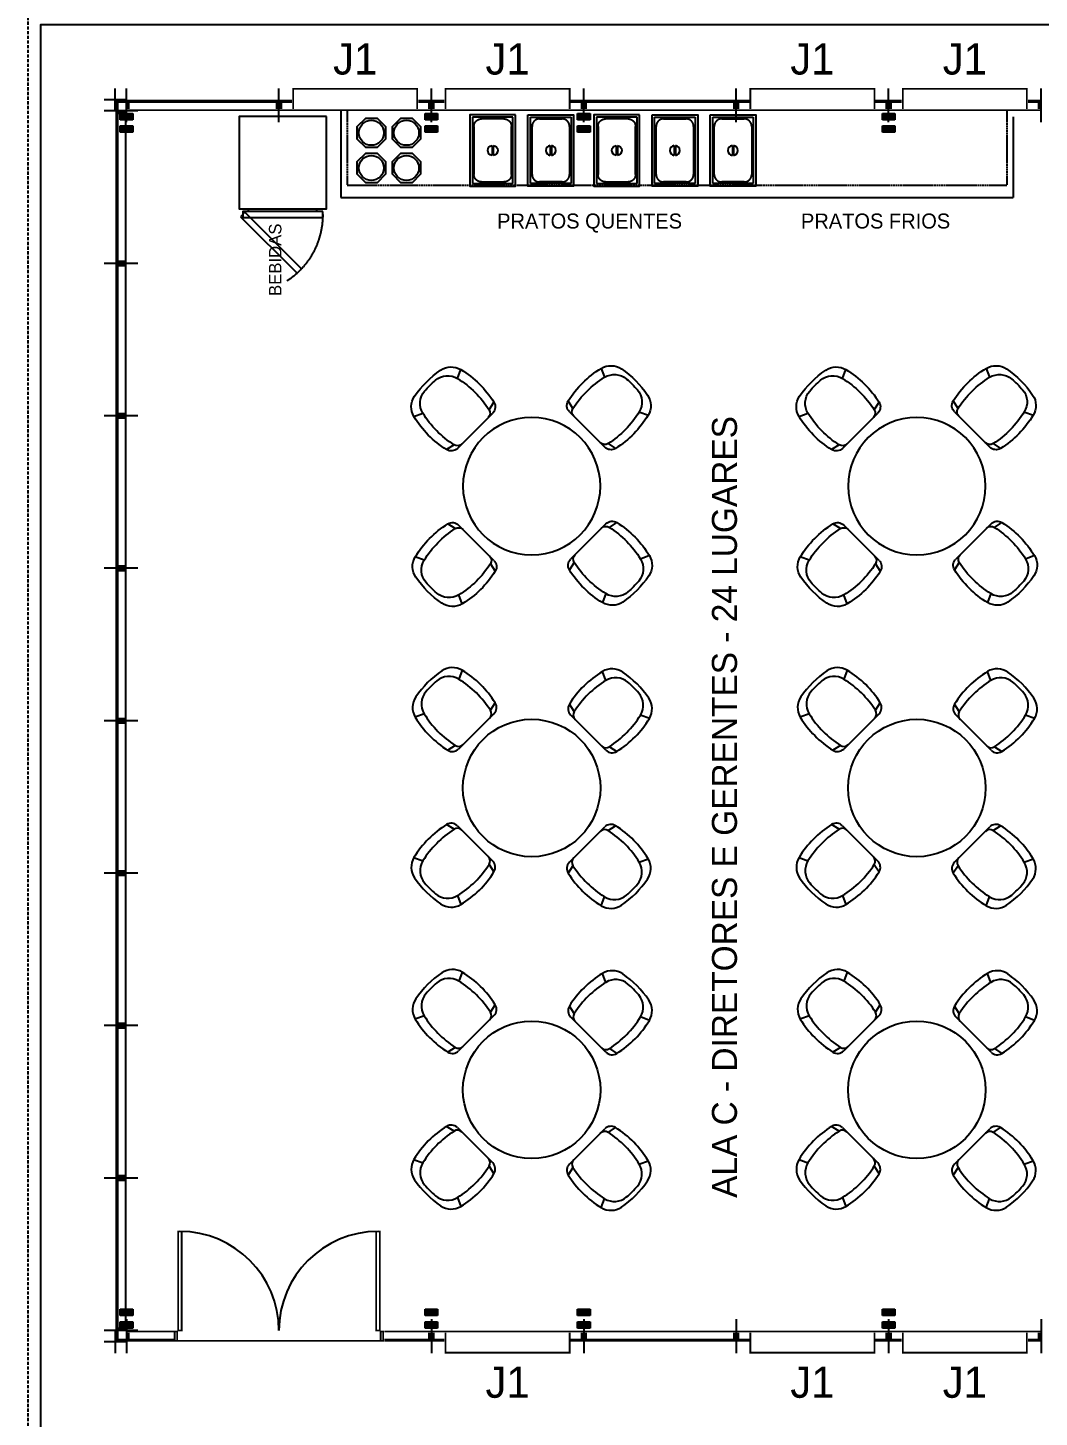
# Model space of a CAD drawing. Header units: millimetres. Extents: x -18806 to 201070, y -25046 to 92854.
# Drawn here: x 138271 to 146367, y -14926 to -3806 of the extents above; entities that cross this region are included whole.
import ezdxf
from ezdxf.enums import TextEntityAlignment as Align

# ---------------------------------------------------------------- set-up
doc = ezdxf.new("R2010")
doc.units = ezdxf.units.MM
doc.header["$LTSCALE"] = 50
doc.linetypes.add('DASHED', pattern=[0.75, 0.5, -0.25])
doc.linetypes.add('HIDDEN2', pattern=[0.1875, 0.125, -0.0625])
for name, color, linetype in [('LAYA', 8, 'Continuous'), ('LAYC', 4, 'Continuous'), ('LAYF', 4, 'Continuous'), ('MÓVEIS', 1, 'Continuous'), ('PILARES', 5, 'Continuous'), ('SOB', 8, 'HIDDEN2')]:
    doc.layers.add(name, color=color, linetype=linetype)
doc.styles.add('2', font='stylu.ttf', dxfattribs={"height": 0.35})
doc.styles.add('L1', font='txt', dxfattribs={"height": 0.18})

# ---------------------------------------------------------------- blocks, each defined once
blk = doc.blocks.new('C1')
at = {"color": 24}
for p, q in [((0, 0), (0.1799999999999997, 0)), ((0, 0), (0, -0.1799999999999997)), ((0.08999999999999986, 0), (0.08999999999999986, -0.1799999999999997)), ((0, -0.08999999999999986), (0.1799999999999997, -0.08999999999999986))]:
    blk.add_line(p, q, dxfattribs=at)
at = {"color": 170, "const_width": 0.026}
blk.add_lwpolyline([(0, -0.07699999999999818), (0.07700000000000173, -0.07700000000000173), (0.07700000000000173, 0)], dxfattribs=at)
at = {"style": 'L1', "flags": 3}
blk.add_attdef('BLOCO', (-0.01759845994957843, 0.0904783809716534), '', height=0.18, dxfattribs=at)
blk = doc.blocks.new('f1')
at = {"color": 24}
for p, q in [((0, 0.08999999999999986), (0, -0.1799999999999997)), ((1.219999999999999, 0.08999999999999986), (1.219999999999999, -0.1799999999999997))]:
    blk.add_line(p, q, dxfattribs=at)
at = {"color": 24, "const_width": 0.014}
blk.add_lwpolyline([(-1.77635683940025e-15, -0.007000000000003226), (1.219999999999999, -0.007000000000003226)], dxfattribs=at)
at = {"color": 170, "const_width": 0.026}
blk.add_lwpolyline([(0.0129999999999999, -0.01600000000000001), (0.01299999999999457, -0.07699999999999818), (1.207000000000004, -0.07699999999999818), (1.207000000000001, -0.01600000000000001)], dxfattribs=at)
at = {"style": 'L1', "flags": 3}
blk.add_attdef('BLOCO', (0, 0.2239156614713327), '', height=0.18, dxfattribs=at)
blk = doc.blocks.new('pilar')
for p, q in [((-0.05000000000000071, 0.1700000000000017), (0.04999999999999893, 0.1700000000000017)), ((-0.05000000000000071, 0.120000000000001), (-0.05000000000000071, 0.1700000000000017)), ((0.04999999999999893, 0.120000000000001), (-0.05000000000000071, 0.120000000000001)), ((0.04999999999999893, 0.1700000000000017), (0.04999999999999893, 0.120000000000001)), ((-0.05000000000000071, 0.07000000000000028), (0.04999999999999893, 0.07000000000000028)), ((-0.05000000000000071, 0.01999999999999957), (-0.05000000000000071, 0.07000000000000028)), ((0.04999999999999893, 0.01999999999999957), (-0.05000000000000071, 0.01999999999999957)), ((0.04999999999999893, 0.07000000000000028), (0.04999999999999893, 0.01999999999999957))]:
    blk.add_line(p, q)
for points in [[(0.04999999999999893, 0.120000000000001), (-0.05000000000000071, 0.120000000000001), (0.04999999999999893, 0.1700000000000017), (-0.05000000000000071, 0.1700000000000017)], [(0.04999999999999893, 0.01999999999999957), (-0.05000000000000071, 0.01999999999999957), (0.04999999999999893, 0.06999999999999851), (-0.05000000000000071, 0.06999999999999851)]]:
    blk.add_solid(points)
at = {"style": 'L1', "flags": 3}
blk.add_attdef('BLOCO', (0, -0.3049999999999997), '', height=0.18, dxfattribs=at)
blk = doc.blocks.new('j1a')
at = {"color": 24}
for p, q in [((-3.552713678800501e-15, 0.08999999999999986), (-3.552713678800501e-15, -0.1799999999999997)), ((1.219999999999999, 0.08999999999999986), (1.219999999999999, -0.1799999999999997))]:
    blk.add_line(p, q, dxfattribs=at)
at = {"color": 24, "const_width": 0.014}
blk.add_lwpolyline([(-3.552713678800501e-15, -0.007000000000003226), (1.219999999999999, -0.007000000000003226)], dxfattribs=at)
at = {"color": 170, "const_width": 0.026}
for points in [[(0.01299999999999812, -0.01600000000000001), (0.01299999999999457, -0.0769999999999964), (0.1050000000000004, -0.07699999999999818)], [(1.114999999999998, -0.07699999999999996), (1.207000000000001, -0.07699999999999996), (1.207000000000001, -0.01600000000000001)]]:
    blk.add_lwpolyline(points, dxfattribs=at)
at = {"color": 7, "const_width": 0.014}
blk.add_lwpolyline([(0.1130000000000031, -0.01600000000000001), (0.112999999999996, -0.1770000000000014), (1.106999999999999, -0.1770000000000014), (1.106999999999999, -0.01600000000000001)], dxfattribs=at)
at = {"color": 7, "style": '2'}
blk.add_text('J1', height=0.25, rotation=180, dxfattribs=at).set_placement((0.610000000000003, -0.4149869134555431), align=Align.MIDDLE)
at = {"style": 'L1', "flags": 3}
blk.add_attdef('BLOCO', (0, 0.1993523829693871), '', height=0.18, dxfattribs=at)
blk = doc.blocks.new('j1')
at = {"color": 24}
for p, q in [((-3.552713678800501e-15, 0.08999999999999986), (-3.552713678800501e-15, -0.1799999999999997)), ((1.219999999999999, 0.08999999999999986), (1.219999999999999, -0.1799999999999997))]:
    blk.add_line(p, q, dxfattribs=at)
at = {"color": 24, "const_width": 0.014}
blk.add_lwpolyline([(-3.552713678800501e-15, -0.007000000000003226), (1.219999999999999, -0.007000000000003226)], dxfattribs=at)
at = {"color": 170, "const_width": 0.026}
for points in [[(0.01299999999999812, -0.01600000000000001), (0.01299999999999457, -0.0769999999999964), (0.1050000000000004, -0.07699999999999818)], [(1.114999999999998, -0.07699999999999996), (1.207000000000001, -0.07699999999999996), (1.207000000000001, -0.01600000000000001)]]:
    blk.add_lwpolyline(points, dxfattribs=at)
at = {"color": 7, "const_width": 0.014}
blk.add_lwpolyline([(0.1130000000000031, -0.01600000000000001), (0.112999999999996, -0.1770000000000014), (1.106999999999999, -0.1770000000000014), (1.106999999999999, -0.01600000000000001)], dxfattribs=at)
at = {"color": 7, "style": '2'}
blk.add_text('J1', height=0.25, dxfattribs=at).set_placement((0.6099999999999994, -0.4149869134555431), align=Align.MIDDLE)
at = {"style": 'L1', "flags": 3}
blk.add_attdef('BLOCO', (0, 0.1993523829693871), '', height=0.18, dxfattribs=at)
blk = doc.blocks.new('dp1')
at = {"color": 24}
for p, q in [((3.552713678800501e-15, 0.08999999999999986), (3.552713678800501e-15, -0.1799999999999997)), ((2.439999999999998, 0.08999999999999986), (2.439999999999998, -0.1799999999999997))]:
    blk.add_line(p, q, dxfattribs=at)
at = {"color": 7, "const_width": 0.014}
for points in [[(0.4409999999999918, 0.7930000000000028), (0.4409999999999918, -1.77635683940025e-15), (0.4129999999999967, -3.552713678800501e-15), (0.4129999999999967, 0.793000000000001)], [(1.999000000000006, 0.7930000000000028), (1.999000000000006, -1.77635683940025e-15), (2.027000000000001, -3.552713678800501e-15), (2.027000000000001, 0.793000000000001)], [(0.4059999999999953, -0.00700000000000145), (0.3849999999999945, -0.00700000000000145), (0.3849999999999945, -0.08299999999999663), (0.4059999999999917, -0.08299999999999841)], [(2.034000000000002, -0.00700000000000145), (2.055000000000003, -0.00700000000000145), (2.055000000000003, -0.08299999999999663), (2.034000000000006, -0.08299999999999841)]]:
    blk.add_lwpolyline(points, close=True, dxfattribs=at)
at = {"color": 24, "const_width": 0.014}
for points in [[(0.3759999999999941, -0.007000000000003226), (3.552713678800501e-15, -0.007000000000003226)], [(2.064000000000004, -0.007000000000003226), (2.439999999999998, -0.007000000000003226)]]:
    blk.add_lwpolyline(points, dxfattribs=at)
at = {"color": 170, "const_width": 0.026}
for points in [[(0.3759999999999941, -0.07699999999999818), (0.01299999999999812, -0.07699999999999818), (0.01300000000000168, -0.01600000000000001)], [(2.064000000000004, -0.07699999999999818), (2.427000000000003, -0.07699999999999818), (2.427, -0.01600000000000001)]]:
    blk.add_lwpolyline(points, dxfattribs=at)
at = {"color": 7, "const_width": 0.014}
blk.add_lwpolyline([(0.4059999999999917, -0.08299999999999841), (2.034000000000006, -0.08299999999999841)], dxfattribs=at)
at = {"color": 7}
for centre, start, end in [((0.4269999999999925, -3.552713678800501e-15), 0, 90), ((2.013000000000005, -3.552713678800501e-15), 90, 180)]:
    blk.add_arc(centre, 0.7930000000000064, start, end, dxfattribs=at)
at = {"style": 'L1', "flags": 3}
blk.add_attdef('BLOCO', (0, 0.9149999999999974), '', height=0.18, dxfattribs=at)
blk = doc.blocks.new('RECHAUD_2')
at = {"layer": 'LAYA', "linetype": 'HIDDEN2', "ltscale": 0.5}
blk.add_lwpolyline([(0.1671062207923659, -0.2348382711698398), (-0.157893779207634, -0.2348382711698398), (-0.157893779207634, 0.2951617288301602), (0.1671062207923659, 0.2951617288301602)], close=True, dxfattribs=at)
blk.add_lwpolyline([(-0.1453937792076343, -0.1623382711698398), (-0.1453937792076345, 0.2226617288301601, -0.4142135623730951), (-0.08539377920763447, 0.2826617288301601), (0.09460622079236569, 0.2826617288301601, -0.4142135623730951), (0.1546062207923657, 0.2226617288301601), (0.1546062207923657, -0.1623382711698398, -0.4142135623730951), (0.09460622079236569, -0.2223382711698398), (-0.08539377920763425, -0.2223382711698398, -0.4142135623730951)], format="xyb", close=True, dxfattribs=at)
at = {"layer": 'LAYF'}
for p, q in [((-0.0003937792076340596, -0.00952454083580867), (-0.0003937792076340596, 0.069847998496129)), ((0.00960622079236595, -0.009524540835808698), (0.00960622079236595, 0.06984799849612905))]:
    blk.add_line(p, q, dxfattribs=at)
blk.add_lwpolyline([(0.1871062207923659, -0.2548382711698398), (-0.1778937792076341, -0.2548382711698398), (-0.1778937792076341, 0.3151617288301601), (0.1871062207923659, 0.3151617288301602)], close=True, dxfattribs=at)
for start, end in [(97.18075578145846, 262.8192442185415), (277.1807557814581, 82.81924421854188)]:
    blk.add_arc((0.004606220792366056, 0.03016172883016016), 0.04, start, end, dxfattribs=at)
blk = doc.blocks.new('MESARED')
at = {"layer": 'LAYF'}
for p, q in [((-0.5563508952794223, 0.9422505798093255), (-0.5834389187184854, 0.8708084088844998)), ((0.5936441315427032, 0.8606031960600973), (0.5665561081036117, 0.9320453669849371)), ((-0.3302686717363201, 0.6216761602191809), (-0.2917729530183806, 0.6812631779013429)), ((0.3404738845605095, 0.6114709473947926), (0.30197816584257, 0.6710579650769262)), ((-0.8606031960601115, 0.593644131542888), (-0.9320453669849371, 0.5665561081037964)), ((-0.3016644709244076, 0.5947123962234855), (-0.5845071833990119, 0.311869683748867)), ((0.5947123962232013, 0.301664470924436), (0.3118696837486254, 0.5845071833990545)), ((0.9422505798090981, 0.5563508952793796), (0.8708084088842725, 0.5834389187184286)), ((-0.6114709473947357, 0.3404738845607511), (-0.6710579650768693, 0.3019781658428116)), ((0.6216761602188967, 0.3302686717363343), (0.6812631779010587, 0.2917729530183806)), ((-0.6216761602188967, -0.3302686717363343), (-0.6812631779010587, -0.2917729530183806)), ((-0.5947123962232013, -0.301664470924436), (-0.3118696837486254, -0.5845071833990545)), ((0.3016644709244076, -0.5947123962232581), (0.5845071833990119, -0.3118696837486397)), ((0.6114709473947357, -0.3404738845605237), (0.6710579650768693, -0.3019781658425842)), ((-0.9422505798090981, -0.5563508952793796), (-0.8708084088842725, -0.5834389187184286)), ((-0.3404738845605095, -0.6114709473947926), (-0.30197816584257, -0.6710579650769262)), ((0.3302686717363201, -0.6216761602189536), (0.2917729530183806, -0.6812631779011156)), ((0.8606031960601115, -0.5936441315426606), (0.9320453669849371, -0.566556108103569)), ((-0.5936441315427032, -0.8606031960600973), (-0.5665561081036117, -0.9320453669849371)), ((0.5563508952794223, -0.9422505798090981), (0.5834389187184854, -0.8708084088842725))]:
    blk.add_line(p, q, dxfattribs=at)
blk.add_circle((0, 0), 0.55, dxfattribs=at)
for centre, radius, start, end in [((-0.2671385326598283, 0.2773437454843304), 0.7999999999999711, 124.3612906849888, 145.6387093150135), ((-0.6622889293294918, 0.7432048202726662), 0.1499999999999946, 58.28686146057171, 130.5882742142277), ((-0.6340046580820626, 0.8139154983913102), 0.1499999999999946, 58.82245423805771, 124.361290684987), ((-0.9705042968937221, 0.2577968122463261), 0.7999999999999711, 31.96039649669293, 58.82245423805632), ((0.9807095097179968, 0.2475915994219093), 0.7999999999999711, 121.1775457619459, 148.03960350331), ((0.6442098709063089, 0.8037102855668508), 0.1499999999999946, 55.63870931500714, 121.1775457619437), ((0.2773437454840177, 0.267138532659942), 0.7999999999999711, 34.36129068497999, 55.63870931500353), ((-0.23938669889327, 0.2495919117177579), 0.7999999999999711, 130.58827421423, 139.4117257857706), ((-1.003972308644194, 0.1902559362878407), 0.7999999999999711, 32.63431762786124, 58.2868614605731), ((1.014177521468412, 0.1800507234633386), 0.7999999999999711, 121.7131385394192, 147.3656823721306), ((0.6724941421537949, 0.732999607448221), 0.1499999999999946, 49.41172578576138, 121.7131385394188), ((0.2495919117174594, 0.2393866988933837), 0.7999999999999711, 40.58827421422017, 49.41172578576138), ((-0.8037102855668365, 0.6442098709065505), 0.1499999999999946, 145.6387093150164, 211.1775457619529), ((-0.7329996074481642, 0.6724941421539938), 0.1499999999999946, 139.41172578577, 211.7131385394276), ((-0.35116194560743, 0.6442098709065647), 0.06999999999999747, 315.0000000000046, 31.96039649669518), ((0.3613671584316762, 0.6340046580821053), 0.06999999999999747, 148.0396035033077, 224.9999999999954), ((0.7432048202724104, 0.6622889293295486), 0.1499999999999946, 328.2868614605629, 40.58827421421955), ((0.8139154983910544, 0.634004658082091), 0.1499999999999946, 328.8224542380486, 34.3612906849784), ((-0.2475915994219235, 0.9807095097182668), 0.7999999999999711, 211.1775457619543, 238.0396035033184), ((-0.1800507234633812, 1.014177521468739), 0.7999999999999711, 211.7131385394283, 237.3656823721406), ((-0.3723751490430232, 0.5947123962234855), 0.04999999999999819, 315.0000000000046, 32.63431762786124), ((0.3825803618672694, 0.5845071833990971), 0.04999999999999819, 147.3656823721263, 224.9999999999954), ((0.1902559362876843, 1.003972308644322), 0.7999999999999711, 302.6343176278518, 328.2868614605629), ((0.2577968122461129, 0.9705042968938216), 0.7999999999999711, 301.9603964966839, 328.8224542380471), ((-0.5845071833990119, 0.3825803618675394), 0.04999999999999819, 237.3656823721347, 315.0000000000046), ((0.5947123962232013, 0.3723751490430942), 0.04999999999999819, 224.9999999999954, 302.6343176278518), ((-0.6340046580820342, 0.3613671584319746), 0.06999999999999747, 238.039603503318, 315.0000000000046), ((0.644209870906252, 0.3511619456074726), 0.06999999999999747, 224.9999999999954, 301.9603964966857), ((-0.2577968122461129, -0.9705042968937931), 0.7999999999999711, 121.9603964966839, 148.8224542380471), ((-0.1902559362876559, -1.00397230864435), 0.7999999999999711, 122.6343176278517, 148.2868614605629), ((-0.644209870906252, -0.351161945607501), 0.06999999999999747, 44.9999999999954, 121.9603964966857), ((-0.5947123962231728, -0.3723751490430658), 0.04999999999999819, 44.9999999999954, 122.6343176278517), ((0.5845071833990403, -0.3825803618672694), 0.04999999999999819, 57.36568237213471, 135.0000000000046), ((0.6340046580820626, -0.3613671584316904), 0.06999999999999747, 58.03960350331795, 135.0000000000046), ((0.247591599421952, -0.980709509718011), 0.7999999999999711, 31.17754576195429, 58.03960350331838), ((0.1800507234634381, -1.014177521468454), 0.7999999999999711, 31.71313853942829, 57.36568237214057), ((-0.3825803618672126, -0.5845071833990545), 0.04999999999999819, 327.3656823721263, 44.9999999999954), ((-0.813915498391026, -0.6340046580820768), 0.1499999999999946, 148.8224542380486, 214.3612906849784), ((-0.7432048202724104, -0.6622889293295344), 0.1499999999999946, 148.2868614605629, 220.588274214219), ((-1.014177521468412, -0.1800507234633528), 0.7999999999999711, 301.7131385394192, 327.3656823721306), ((-0.3613671584316762, -0.6340046580821195), 0.06999999999999747, 328.0396035033078, 44.9999999999954), ((0.3511619456074868, -0.6442098709062805), 0.06999999999999747, 135.0000000000046, 211.9603964966952), ((0.37237514904308, -0.5947123962232297), 0.04999999999999819, 135.0000000000046, 212.6343176278612), ((1.003972308644251, -0.1902559362875991), 0.7999999999999711, 212.6343176278612, 238.2868614605731), ((0.732999607448221, -0.672494142153738), 0.1499999999999946, 319.41172578577, 31.7131385394276), ((0.803710285566865, -0.6442098709062805), 0.1499999999999946, 325.6387093150164, 31.1775457619529), ((-0.2773437454839893, -0.2671385326599278), 0.7999999999999711, 214.36129068498, 235.6387093150035), ((-0.2495919117174026, -0.2393866988933695), 0.7999999999999711, 220.5882742142202, 229.4117257857614), ((-0.9807095097179399, -0.2475915994219093), 0.7999999999999711, 301.1775457619459, 328.03960350331), ((0.9705042968937505, -0.2577968122460703), 0.7999999999999711, 211.9603964966929, 238.8224542380563), ((0.2671385326598852, -0.2773437454840604), 0.7999999999999711, 304.3612906849888, 325.6387093150135), ((0.2393866988932984, -0.2495919117175021), 0.7999999999999711, 310.58827421423, 319.4117257857706), ((-0.672494142153738, -0.7329996074481926), 0.1499999999999946, 229.4117257857614, 301.7131385394188), ((0.6622889293295486, -0.7432048202724104), 0.1499999999999946, 238.2868614605717, 310.5882742142277), ((-0.6442098709063089, -0.803710285566865), 0.1499999999999946, 235.6387093150071, 301.1775457619437), ((0.6340046580821195, -0.8139154983910544), 0.1499999999999946, 238.8224542380577, 304.361290684987)]:
    blk.add_arc(centre, radius, start, end, dxfattribs=at)
blk = doc.blocks.new('Prato')
at = {"layer": 'MÓVEIS'}
blk.add_lwpolyline([(-0.04783542904561955, 0.1154849415639205), (-0.1154849415639205, 0.04783542904564797), (-0.1154849415639205, -0.04783542904564797), (-0.04783542904561955, -0.1154849415639205), (0.04783542904561955, -0.1154849415639205), (0.1154849415639205, -0.04783542904564797), (0.1154849415639205, 0.04783542904564797), (0.04783542904561955, 0.1154849415639205)], close=True, dxfattribs=at)
blk.add_circle((0, 0), 0.1, dxfattribs=at)
blk = doc.blocks.new('RV-2')
at = {"layer": 'LAYA', "linetype": 'HIDDEN2'}
blk.add_lwpolyline([(-0.1502260094890541, -1.269870670429726), (0.3023223304703363, -0.8173223304703363), (0.3376776695296636, -0.8526776695296636), (-0.1148706704297268, -1.305226009489054)], close=True, dxfattribs=at)
blk.add_arc((0.32, -0.835), 0.6399999999999999, 180, 236.6496531934298, dxfattribs=at)
at = {"layer": 'LAYC'}
for p, q in [((-0.2731573477556543, -0.8099999999999999), (-0.2731573477556545, -0.7899999999999999)), ((0.2731573477556543, -0.8099999999999999), (0.2731573477556545, -0.7899999999999999))]:
    blk.add_line(p, q, dxfattribs=at)
for points in [[(-0.35, -0.04999999999999993), (0.35, -0.04999999999999993), (0.35, -0.7899999999999999), (-0.35, -0.7899999999999999)], [(-0.32, -0.8099999999999999), (0.32, -0.8099999999999999), (0.32, -0.86), (-0.32, -0.86)]]:
    blk.add_lwpolyline(points, close=True, dxfattribs=at)

msp = doc.modelspace()

# ---------------------------------------------------------------- linework, layer by layer
at = {"color": 1}
msp.add_lwpolyline([(153001.2119196146, -3781.879172797635), (138371.2119196146, -3781.879172797635), (138371.2119196146, -16151.87917279762), (198311.2119196146, -16151.87917279762), (198311.2119196146, -3781.879172797635), (165371.2119196146, -3781.879172797635), (165371.2119196146, 4758.120827202365), (153001.2119196146, 4758.120827202365)], close=True, dxfattribs=at)
at = {"color": 7, "linetype": 'DASHED'}
msp.add_lwpolyline([(152401.2119196146, -3681.879172797635), (138271.2119196146, -3681.879172797635), (138270.7236383646, -16751.87917279762), (198411.2119196146, -16751.87917279762), (198411.2119196146, -3681.879172797635), (165471.2119196146, -3681.879172797635)], dxfattribs=at)
at = {"layer": 'LAYC'}
for p, q in [((140777.6585959289, -4464.879172797606), (140777.6585959289, -5164.879172797635)), ((146157.6585959289, -4519.879172797606), (146157.6585959289, -5164.879172797635)), ((140777.6585959289, -5164.879172797635), (146157.6585959289, -5164.879172797635))]:
    msp.add_line(p, q, dxfattribs=at)
at = {"layer": 'SOB'}
for p, q in [((140827.6585959289, -4464.879172797606), (140827.6585959289, -5064.879172797635)), ((146107.6585959289, -4464.879172797635), (146107.6585959289, -5064.879172797635)), ((140827.6585959289, -5064.879172797635), (146107.6585959289, -5064.879172797635))]:
    msp.add_line(p, q, dxfattribs=at)

# ---------------------------------------------------------------- block references
at = {"color": 7, "xscale": 1000, "yscale": 1000, "zscale": 1000}
for name, p, rotation in [('j1a', (141501.2119196146, -4471.879172797635), 180), ('j1a', (142721.2119196146, -4471.879172797635), 180), ('j1a', (145161.2119196146, -4471.879172797635), 180), ('j1a', (146381.2119196146, -4471.879172797635), 180), ('C1', (139061.2119196146, -4471.879172797635), 180), ('f1', (140281.2119196146, -4471.879172797635), 180), ('f1', (143941.2119196146, -4471.879172797635), 180), ('f1', (139061.2119196146, -4471.879172797635), 270), ('f1', (139061.2119196146, -5691.879172797606), 270), ('f1', (139061.2119196146, -6911.87917279762), 270), ('f1', (139061.2119196146, -8131.87917279762), 270), ('f1', (139061.2119196146, -9351.87917279762), 270), ('f1', (139061.2119196146, -10571.87917279762), 270), ('f1', (139061.2119196146, -11791.87917279762), 270), ('f1', (139061.2119196146, -13011.87917279762), 270), ('C1', (139061.2119196146, -14231.87917279762), 270)]:
    msp.add_blockref(name, p, dxfattribs=dict(at, rotation=rotation))
for name, p in [('dp1', (139061.2119196146, -14231.87917279762)), ('j1', (141501.2119196146, -14231.87917279762)), ('f1', (142721.2119196146, -14231.87917279762)), ('j1', (143941.2119196146, -14231.87917279762)), ('j1', (145161.2119196146, -14231.87917279762))]:
    msp.add_blockref(name, p, dxfattribs=at)
at = {"layer": 'LAYC', "yscale": 1000, "zscale": 1000}
for name, p, xscale in [('RV-2', (140311.5664055461, -4465.119161437673), -1000), ('Prato', (141021.0631947528, -4646.629018865933), 1000), ('Prato', (141302.0330778806, -4646.629018865933), 1000), ('Prato', (141021.0631947528, -4927.59890199377), 1000), ('Prato', (141302.0330778806, -4927.59890199377), 1000), ('MESARED', (142304.1371381446, -9890.01805195064), 1000), ('MESARED', (145386.453322364, -9890.01805195064), 1000), ('MESARED', (142304.1371381446, -12306.10221919228), 1000), ('MESARED', (145386.453322364, -12306.10221919228), 1000)]:
    msp.add_blockref(name, p, dxfattribs=dict(at, xscale=xscale))
at = {"layer": 'LAYC', "yscale": 1000, "zscale": 1000, "rotation": 180}
for name, p, xscale in [('RECHAUD_2', (141987.4737699699, -4757.315317643923), -1000), ('RECHAUD_2', (142461.6862115547, -4757.315317643923), 1000), ('RECHAUD_2', (142980.7376276744, -4757.315317643923), -1000), ('RECHAUD_2', (143454.9500692592, -4757.315317643923), 1000), ('RECHAUD_2', (143919.9500692592, -4757.315317643923), 1000), ('MESARED', (142304.1371381446, -7473.933884708982), -1000), ('MESARED', (145386.453322364, -7473.933884708982), -1000)]:
    msp.add_blockref(name, p, dxfattribs=dict(at, xscale=xscale))
at = {"layer": 'PILARES', "color": 7, "xscale": 1000, "yscale": 1000, "zscale": 1000, "rotation": 180}
for p in [(139061.2119196146, -4471.879172797635), (141501.2119196146, -4471.879172797635), (142721.2119196146, -4471.879172797635), (145161.2119196146, -4471.879172797635)]:
    msp.add_blockref('pilar', p, dxfattribs=at)
at = {"layer": 'PILARES', "color": 7, "xscale": 1000, "yscale": 1000, "zscale": 1000}
for p in [(139061.2119196146, -14231.87917279762), (141501.2119196146, -14231.87917279762), (142721.2119196146, -14231.87917279762), (145161.2119196146, -14231.87917279762)]:
    msp.add_blockref('pilar', p, dxfattribs=at)

# ---------------------------------------------------------------- texts
at = {"color": 7, "style": '2'}
for s, p in [('PRATOS QUENTES', (142767.6725242237, -5412.452594748494)), ('PRATOS FRIOS', (145056.8444288045, -5412.452594748494))]:
    msp.add_text(s, height=120, dxfattribs=at).set_placement(p, align=Align.CENTER)
for s, height, p in [('BEBIDAS', 100, (140300.8878802603, -5662.551511284953)), ('ALA C - DIRETORES E GERENTES - 24 LUGARES', 200, (143947.2263347112, -10041.98305351907))]:
    msp.add_text(s, height=height, rotation=90, dxfattribs=at).set_placement(p, align=Align.CENTER)

doc.saveas('drawing.dxf')
